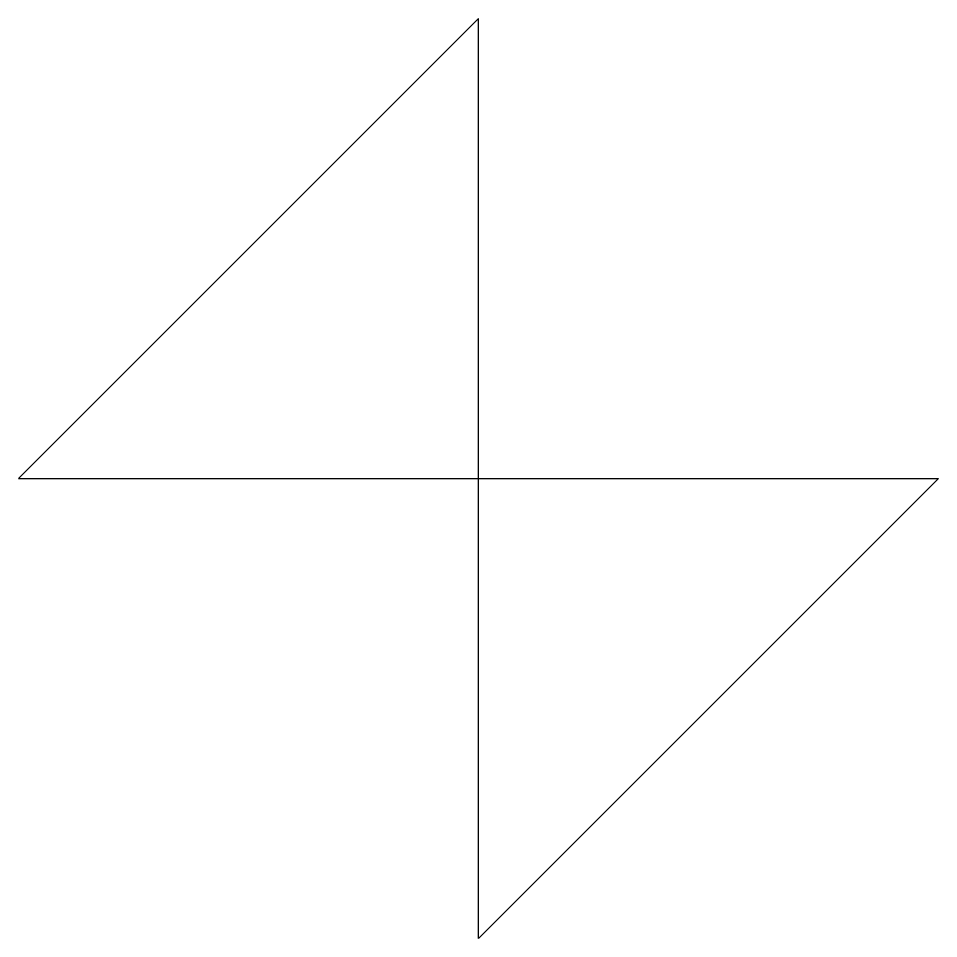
# Model space of a CAD drawing. Extents: x -0.62 to 0.62, y -0.63 to 0.62.
import ezdxf

# ---------------------------------------------------------------- set-up
doc = ezdxf.new("R2010")
doc.units = 0

msp = doc.modelspace()

# ---------------------------------------------------------------- linework, layer by layer
for p, q in [((0, 0.625), (-0.625, 0)), ((0, -0.625), (0, 0.625)), ((-0.625, 0), (0.625, 0)), ((0.625, 0), (0, -0.625))]:
    msp.add_line(p, q)

doc.saveas('drawing.dxf')
